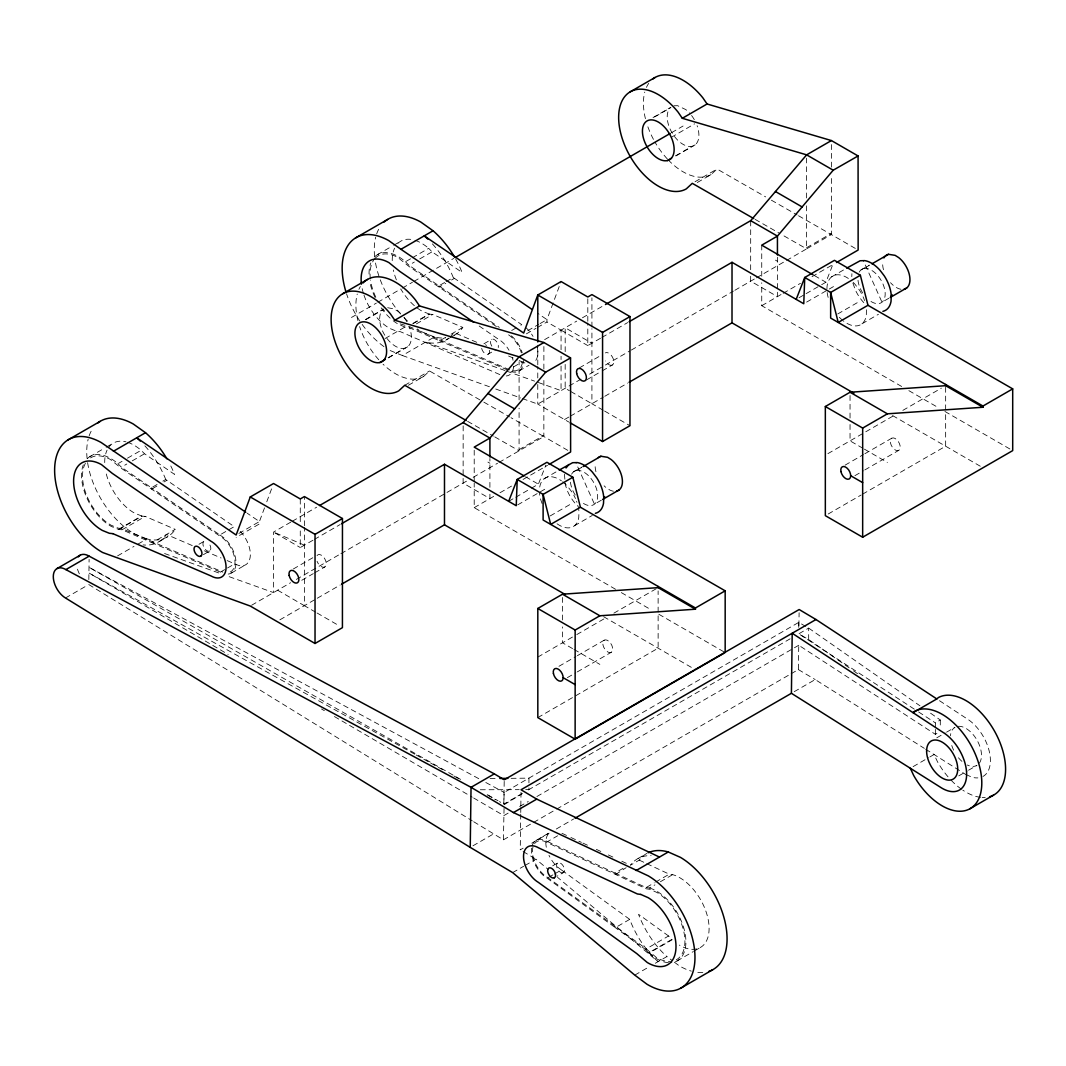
<?xml version="1.0" encoding="UTF-8"?>
<svg xmlns="http://www.w3.org/2000/svg" width="1066" height="1066" viewBox="0 0 1066 1066"><rect width="100%" height="100%" fill="white"/><g stroke="black" fill="none" stroke-linecap="round" stroke-linejoin="round"><path stroke-width="0.75" stroke-dasharray="5 3.75" d="M312.978 540.222L300.279 547.538L300.279 529.722M300.279 521.62L300.279 498.955M315.656 612.19L304.383 605.688L304.396 527.337M304.396 525.725L304.41 496.556M463.164 425.88L463.124 483.125L489.907 498.582L494.224 496.076M615.562 589.271L474.21 507.643L474.21 483.098M474.21 481.472L474.21 448.746M489.907 487.335L489.907 458.513M494.784 436.9L519.075 450.825L519.089 408.198M519.089 399.91L519.102 361.774M537.77 384.466L537.757 404.081L568.738 421.989M537.77 377.924L537.784 366.477M537.784 364.839L537.784 345.211M567.805 450.372L543.847 436.54L543.873 377.337M543.873 369.036L543.887 345.824M537.371 327.515L546.951 321.972L546.951 319.613L561.076 281.557M561.062 366.104L561.049 390.636L536.145 381.708M561.062 359.562L561.062 356.297M561.062 349.755L561.076 330.127L546.951 321.972M565.18 364.399L565.167 388.264L569.391 390.702M565.18 351.66L565.193 327.755L576.706 321.119M600.491 338.268L587.792 345.584L587.806 322.905M587.806 321.292L587.806 297.001M603.183 410.237L591.91 403.734L591.923 328.634M591.923 327.009L591.923 297.84M750.651 276.254L750.651 281.171L777.434 296.628L781.751 294.123M750.664 269.711L750.691 220.662M901.636 386.478L761.737 305.689L761.737 282.783M761.737 276.241L761.737 245.167M761.737 305.689L777.434 296.628L777.42 256.56M786.521 260.464L806.602 248.871L806.616 204.592M806.616 197.956L806.629 158.168M808.668 639.547L808.668 628.101L798.754 633.83L808.668 639.547L852.094 669.861M855.318 248.418L831.373 234.587L831.4 177.036M831.4 167.096L831.413 143.883M88.838 579.598L89.104 559.357M520.728 814.118L520.248 849.829L523.139 848.163M520.754 812.492L520.808 807.615M520.834 806.003L521.047 789.759M791.159 673.725L798.354 669.581L798.754 645.263L935.362 734.314L937.827 732.875M504.205 781.391L503.818 804.084L499.488 801.605M473.704 821.726L503.418 839.835L504.098 806.256M798.887 625.729L799.114 612.763M805.829 626.475L798.754 622.384L504.165 792.438L503.818 804.084L522.527 793.277M564.434 474.21L565.38 485.083L567.778 491.746A28.022 16.177 60 0 0 577.545 505.897M851.787 276.64L851.907 273.722M866.498 309.753L866.272 315.589A28.022 16.177 60 0 1 843.313 320.893M264.515 507.869L259.424 521.567L259.424 523.926L236.146 537.384M266.78 501.78L272.43 486.549M531.308 488.255L538.383 484.177L545.805 465.202M821.659 284.675L825.91 282.224L833.319 263.249M152.531 541.755L152.092 542.767L223.021 573.228M440.045 339.801L439.618 340.814L511.893 371.821A22.639 13.072 60 0 0 523.513 360.468M615.602 874.493L626.115 867.711M408.411 385.266L423.548 376.525L429.531 370.981L482.405 401.296M697.311 182.513L711.075 174.571L717.058 169.028L765.641 196.89M504.138 804.697L522.047 793.81M377.311 254.734L392.315 246.073M393.674 245.287L400.496 241.342M653.018 117.58L670.914 107.253A22.413 12.939 60 0 0 671.367 131.651A22.413 12.939 60 0 0 692.14 146.282A22.413 12.939 60 0 0 697.111 125.695M654.697 116.914L669.834 108.172M374.832 256.666A41.414 23.918 60 0 1 405.48 261.743L410.93 258.585M412.302 257.799L428.665 248.351L432.05 251.816L462.084 272.443A66.838 38.589 60 0 0 455.209 258.212M405.48 261.743L408.878 265.207L414.328 262.063M419.777 258.905L432.05 251.816M89.784 456.688L104.788 448.026M106.147 447.24L112.969 443.296M351.474 317.468L376.391 303.077M377.83 302.251L400.896 288.939M402.335 288.1L412.422 282.277M413.861 281.437L453.783 258.398M671.567 132.664L683.053 126.028M671.274 137.327L694.659 123.829M365.491 319.534L383.387 309.207A22.413 12.939 60 0 0 383.84 333.605A22.413 12.939 60 0 0 404.614 348.236A22.413 12.939 60 0 0 409.584 327.648M365.798 319.653L383.68 309.327M87.305 458.62A41.414 23.918 60 0 1 117.953 463.697L122.044 461.325M127.494 458.18L141.138 450.305L144.536 453.77L174.558 474.397A66.838 38.589 60 0 0 169.974 464.35M117.953 463.697L121.351 467.161L126.801 464.016M132.251 460.858L144.536 453.77M444.642 282.503L438.899 285.821L408.878 265.207M446.081 281.677L453.263 277.533L521.754 324.677L518.875 326.343M439.365 287.327L438.899 285.821L440.045 286.647L445.788 283.329M451.531 280.012L454.409 278.359M675.631 155.809L692.14 146.282M675.924 155.929L695.192 144.816M385.119 338.495L405.76 326.569M412.782 323.464L429.145 314.017M413.168 323.624L429.531 314.177L432.756 314.43L462.804 327.422A66.838 38.589 60 0 1 452.903 335.95M416.393 323.877L432.756 314.43M157.115 484.457L151.372 487.775L121.351 467.161M162.871 481.139L165.736 479.487L234.227 526.631L219.863 534.932L151.372 487.775L151.838 489.281M152.518 488.601L158.261 485.283M164.004 481.965L166.882 480.3M388.104 357.763L404.614 348.236M388.397 357.883L407.665 346.77M695.045 181.74L717.058 169.028M390.143 350.541L402.348 355.511L434.448 336.976A66.838 38.589 60 0 0 445.775 337.869M445.361 337.496L439.618 340.814L409.571 327.822L406.346 327.568L398.777 324.477A41.414 23.918 60 0 1 392.421 320.12M451.118 334.178L462.804 327.422M446.627 339.694L449.146 338.242M450.412 337.509L455.449 334.604M118.433 529.362L141.618 515.971M118.819 529.522L142.005 516.131L145.229 516.384L175.277 529.376L152.092 542.767L122.044 529.775L118.819 529.522L111.264 526.431A41.414 23.918 60 0 1 83.308 464.856M122.044 529.775L145.229 516.384M404.76 385.279L429.531 370.981M483.937 343.785L491.586 339.361M117.566 555.892L133.996 546.392M138.1 544.02L146.921 538.93A66.838 38.589 60 0 0 175.277 529.376M511.693 330.487L517.436 327.169M159.101 541.648L167.922 536.558M527.777 330.687L538.73 324.357M540.102 323.571L546.951 319.613L537.411 313.098M65.492 597.986L87.399 585.327M481.699 348.395A5.61 3.238 60 0 0 482.751 351.034L483.591 352.233A5.61 3.238 60 0 0 487.548 354.445L495.996 349.755M526.404 333.845L535.998 328.301M544.633 339.628L565.193 327.755L591.923 343.212M582.449 317.788L604.022 305.342M198.969 544.26L204.059 541.315M513.612 366.877L522.233 361.894L524.912 362.986M518.995 371.021L529.056 365.212M238.877 533.426L259.424 521.567L247.152 513.186M203.379 554.653L209.749 550.975A5.61 3.238 60 0 0 207.87 542.274M601.93 337.442L627.661 322.585M290.791 522.127L273.549 532.081L273.522 592.589L226.831 575.84M292.217 521.301L316.642 507.203M220.342 572.149L226.099 568.831M227.524 567.991L234.72 563.847L238.731 565.486A22.639 13.072 60 0 0 250.337 555.333A22.639 13.072 60 0 0 240.25 531.401M579.398 367.877L601.037 355.378M231.482 572.975L245.846 564.674M806.602 247.698L831.373 233.414M580.983 379.136L537.757 404.081L522.193 398.497M589.605 374.153L603.982 365.851M605.421 365.012L629.873 350.901M631.312 350.074L733.395 291.125M734.834 290.298L754.955 278.679M756.394 277.853L785.082 261.29M586.407 380.002L600.824 371.674M602.263 370.848L612.364 365.012A7.009 4.051 60 0 0 612.364 356.923A7.009 4.051 60 0 0 605.355 352.886M314.403 539.396L340.134 524.539M293.31 568.991L313.511 557.331M783.19 293.297L800.486 283.316M812.025 276.654L833.639 264.181M564.5 419.551L568.831 417.059M570.27 416.22L603.343 397.125M604.782 396.299L627.647 383.094M519.075 449.652L543.847 435.368M251.603 605.248L290.578 582.742M296.335 579.424L339.468 554.52M340.907 553.694L467.428 480.633M473.171 477.328L497.555 463.244M498.995 462.417L543.847 436.54L510.987 417.699M301.758 580.29L313.297 573.628M314.736 572.802L324.837 566.965M831.587 276.867L845.351 268.925M799.02 297.747L804.683 294.483M806.096 293.656L820.247 285.488M861.075 269.871L869.336 265.101M859.156 272.23A19.308 11.153 60 0 1 863.7 268.605L869.203 265.434M806.602 302.118L827.829 289.872M829.241 289.046L833.492 286.594M279.865 619.839L315.816 599.079M317.255 598.253L340.121 585.047M474.21 507.643L489.907 498.582L489.907 493.758M499.994 492.759L511.52 486.096M523.06 479.447L547.551 465.309M544.06 478.821L556.452 471.678M508.669 501.34L514.318 498.062M515.744 497.249L529.895 489.081M837.716 313.977L860.369 300.905M573.548 471.825L581.809 467.055M571.629 474.183A19.308 11.153 60 0 1 576.173 470.559L581.69 467.388M517.663 504.898L545.965 488.548M888.871 298.24L881.995 302.211L863.327 260.664M861.941 323.824L878.451 314.283M550.189 515.931L572.842 502.859M601.344 500.194L594.468 504.165L575.813 462.617M574.414 525.778L592.31 515.438M892.855 416.153L825.337 455.129M902.835 410.383L941.371 388.157M845.072 465.162L863.473 454.542M864.886 453.73L891.776 438.206M537.81 657.082L575.36 635.389M576.786 634.576L606.754 617.281M613.883 613.163L656.696 588.459M854.905 475.676L863.393 470.772M864.806 469.946L898.785 450.345A7.009 4.051 60 0 0 896.559 439.485A7.009 4.051 60 0 0 890.496 442.99A7.009 4.051 60 0 0 898.785 450.345M558.957 666.303L575.946 656.496M577.359 655.683L604.249 640.16M828.202 514.012L861.155 494.997M862.581 494.171L945.649 446.214L945.649 411.862M567.379 677.63L575.867 672.726M577.279 671.9L611.258 652.299A7.009 4.051 60 0 0 609.032 641.439A7.009 4.051 60 0 0 602.97 644.943A7.009 4.051 60 0 0 611.258 652.299M537.824 717.618L658.135 648.168L658.122 590.91M528.283 789.959L790.119 638.814M508.136 813.131L503.818 815.623L473.677 797.994M519.648 806.482L528.283 801.499M536.904 796.515L792.997 648.594M794.437 647.755L801.579 643.637M472.971 845.791L493.518 833.932M503.418 839.835L532.2 823.218M533.64 822.392L555.213 809.933M556.652 809.107L789.719 674.565M536.305 840.274L549.23 832.812M531.787 843.166L549.097 833.172M556.305 829.015L573.615 819.021M794.21 691.687L815.197 679.575L924.302 748.345M532.054 846.031A22.639 13.072 60 0 1 543.54 839.795L547.578 841.594L557.638 835.784M512.653 872.614L523.619 866.298M524.978 865.499L535.945 859.183L548.657 869.856M552.681 865.832L557.771 862.887A5.61 3.238 60 0 1 563.381 866.218A5.61 3.238 60 0 1 563.288 872.641L556.918 876.319M548.524 877.411L552.841 874.92M554.267 874.093L561.449 869.949L629.713 919.372A66.838 38.589 60 0 0 658.068 961.679L557.571 877.331M638.094 858.476L645.65 854.106M547.578 841.594L614.922 873.027L624.982 867.218M646.902 853.386A66.838 38.589 60 0 0 639.24 860.129L630.432 865.219A66.838 38.589 60 0 1 651.126 855.665M614.922 873.027L646.089 887.565L654.271 882.848M655.63 882.062L669.275 874.187L672.673 874.64A41.414 23.918 60 0 1 708.903 924.449A41.414 23.918 60 0 1 679.362 945.102M935.362 727.772L935.362 722.868L940.305 720.003L928.1 711.475M646.089 887.565L649.487 888.018L654.937 884.873M660.4 881.729L672.673 874.64M936.774 737.819L945.169 732.968M946.568 732.169L954.963 727.318A21.986 12.685 60 0 0 950.459 735.86M629.713 919.372L615.335 927.66L543.074 875.239A22.639 13.072 60 0 1 531.734 847.417M913.109 766.627L928.486 757.753M929.885 756.94L934.082 754.515L937.494 761.777A56.045 32.353 60 0 0 949.686 778.7M614.909 926.167L615.335 927.66L645.396 949.38L668.582 935.988L672.18 939.746L648.994 953.137M645.396 949.38L648.621 952.844L671.793 939.452M958.76 775.888L967.142 771.038M968.541 770.238L976.936 765.388A21.986 12.685 60 0 1 967.302 765.015M634.776 975.11L649.847 966.422M655.323 963.251L666.876 956.588L672.033 960.439M677.017 960.986L693.38 951.538M694.739 950.752L700.202 947.607M209.749 550.975L208.936 551.255A5.61 3.238 60 0 1 204.978 549.03L204.152 547.844A5.61 3.238 60 0 1 203.22 542.341A5.61 3.238 60 0 1 206.844 541.541M563.288 872.641L562.462 872.881A5.61 3.238 60 0 1 558.491 870.522L557.691 869.31A5.61 3.238 60 0 1 557.771 862.887M673.965 105.787L677.63 105.694L685.811 109.598A22.413 12.939 60 0 1 689.755 113.316M863.7 268.605L866.871 268.539A19.308 11.153 60 0 1 885.14 292.524A19.308 11.153 60 0 1 869.163 300.199M387.664 307.714L394.154 308.953L398.284 311.552A22.413 12.939 60 0 1 402.228 315.269M576.173 470.559L579.344 470.492A19.308 11.153 60 0 1 597.613 494.477A19.308 11.153 60 0 1 581.636 502.153M490.094 778.553L498.182 778.46M511.134 778.327L528.936 778.14L528.936 783.883M480.313 789.759L519.209 789.653M525.698 789.639L528.936 789.626L528.936 785.322M505.017 370.542L425.627 342.066A66.838 38.589 60 0 0 448.986 338.029M506.577 371.101L534.586 381.148M402.348 355.511L489.507 386.771M495.73 389.01L520.634 397.938M164.564 553.52L220.609 573.615M429.531 314.177L421.963 311.099A41.414 23.918 60 0 1 416.873 307.728M434.448 336.976L422.243 332.006A66.838 38.589 60 0 1 417.299 328.941M400.176 323.891L409.304 326.542L507.736 368.983A21.227 12.259 60 0 0 522.473 361.401M142.005 516.131L134.436 513.052A41.414 23.918 60 0 1 105.827 471.971M146.921 538.93L134.716 533.959A66.838 38.589 60 0 1 87.239 459.939M304.396 545.166L273.549 532.081L300.279 547.538M476.742 342.306L453.983 332.512A66.838 38.589 60 0 1 450.092 337.083M508.589 356.017L517.69 359.935M519.209 360.588L522.233 361.894M192.24 545.565L166.456 534.466A66.838 38.589 60 0 1 143.111 544.913M204.379 550.789L221.062 557.971M227.125 560.583L234.72 563.847M965.943 774.529L971.912 777.181A34.578 19.961 60 0 0 977.842 777.887M561.942 833.292L569.431 836.783M570.923 837.49L581.396 842.38M582.902 843.073L588.885 845.871M596.36 849.362L600.851 851.454M608.34 854.945L615.815 858.436M621.811 861.235L626.302 863.327M639.24 860.129L645.25 862.94M646.756 863.647L669.275 874.187M478.767 778.673L88.998 567.312L463.35 780.978M485.816 782.497L504.165 792.438M414.701 754.182L88.931 572.988L228.177 654.431M416.166 754.995L429.252 762.27M430.704 763.083L443.789 770.358M453.969 776.021L458.34 778.447M487.922 795.009L498.035 800.779M771.358 200.168L797.075 214.919M798.514 215.745L831.373 234.587L806.602 248.871L780.885 234.134M755.154 219.383L779.446 233.307M483.831 402.122L509.561 416.873M467.641 421.337L493.358 436.087M814.504 275.628L825.91 282.224M775.448 260.131L777.42 261.277M908.858 390.649L939.146 408.131M944.916 411.463L1012.7 450.612M892.602 415.58L982.972 467.774M862.967 448.32L850.042 440.858L850.042 421.683M864.406 449.146L887.378 462.417M604.595 411.05L629.953 425.707M525.551 476.769L538.383 484.177M487.922 462.084L489.894 463.23M621.331 592.603L651.619 610.085M658.828 614.256L723.734 651.739M603.636 616.708L695.445 669.728M572.575 648.608L562.528 642.798L562.528 626.915M574.014 649.434L599.852 664.371M317.068 613.003L339.614 626.035M561.076 330.127L587.792 345.584M570.79 391.515L591.91 403.734M277.64 590.218L304.383 605.688M321.492 708.997L324.37 710.676M334.418 716.552L472.238 797.155M487.175 794.743L495.663 799.727M798.354 669.581L815.197 679.575M523.1 851.521L535.945 859.183M88.771 584.541L472.291 820.86M925.688 749.225L965.569 774.369M800.153 634.736L917.24 711.062M918.625 711.968L935.362 722.868M939.492 700.708L966.329 718.351A34.578 19.961 60 0 1 988.675 749.078A34.578 19.961 60 0 1 982.972 776.448M440.045 286.647L499.301 327.409M496.41 326.582L408.638 266.194L397.898 257.506A40.002 23.092 60 0 0 374.579 258.971M479.18 326.009L498.355 339.201A21.227 12.259 60 0 1 509.042 350.261M808.668 628.101L919.958 705.799M853.453 670.807L858.876 674.605M219.863 534.932L223.887 537.797A22.639 13.072 60 0 1 235.826 559.917A22.639 13.072 60 0 1 228.204 574.081M668.582 935.988L638.521 914.282A66.838 38.589 60 0 0 666.876 956.588M561.449 869.949L557.438 866.938A22.639 13.072 60 0 1 548.977 855.305M674.392 962.198L679.082 965.703A66.838 38.589 60 0 0 691.341 971.139M648.621 952.844L656.176 958.494A41.414 23.918 60 0 0 669.528 962.745M491.852 346.144L491.666 345.89A5.61 3.238 60 0 1 493.345 339.161A5.61 3.238 60 0 1 498.275 347.529M852.907 283.13L855.292 289.792A28.022 16.177 60 0 0 865.072 303.943M542.128 503.605L540.622 499.368A28.022 16.177 60 0 1 539.503 492.892M798.754 622.384L798.754 628.114M945.649 387.318L945.649 410.223M940.305 720.003L940.305 728.185M935.362 729.41L935.362 734.314M850.042 395.526L850.042 420.057M562.515 597.48L562.528 620.372M691.567 115.514A22.413 12.939 60 0 1 694.739 120.418M485.456 344.731A5.61 3.238 60 0 1 486.482 345.464M489.321 350.288A5.61 3.238 60 0 1 488.361 354.179M711.075 174.571A56.045 32.353 60 0 1 668.422 160.113M667.356 158.981A56.045 32.353 60 0 1 655.03 142.204M653.458 139.38A56.045 32.353 60 0 1 647.142 124.642M645.423 118.686A56.045 32.353 60 0 1 644.77 92.089M646.436 87.372A56.045 32.353 60 0 1 648.728 83.335M862.754 293.057A19.308 11.153 60 0 1 857.93 279.559M511.413 335.843A22.639 13.072 60 0 1 522.207 352.659M525.778 327.542A22.639 13.072 60 0 1 533.027 336.39M537.277 347.05A22.639 13.072 60 0 1 533.373 362.72M414.368 305.689A41.414 23.918 60 0 1 401.136 289.526M396.379 279.865A41.414 23.918 60 0 1 393.354 270.018M392.235 260.637A41.414 23.918 60 0 1 394.593 248.191M398.018 243.275A41.414 23.918 60 0 1 413.501 239.877M414.98 240.29A41.414 23.918 60 0 1 428.665 248.351M390.143 318.148A41.414 23.918 60 0 1 380.429 306.821M375.032 297.454A41.414 23.918 60 0 1 370.168 283.396M369.049 274.015A41.414 23.918 60 0 1 370.835 262.902M432.41 243.887A66.838 38.589 60 0 1 453.263 277.533M612.364 365.012A7.009 4.051 60 0 1 605.355 360.974M363.972 295.122A40.002 23.092 60 0 0 389.85 328.475L396.898 331.339L400.39 331.699L498.821 374.126A21.227 12.259 60 0 0 502.699 375.712M363.453 293.523A40.002 23.092 60 0 1 361.64 285.688M512.373 357.736A21.227 12.259 60 0 1 513.026 360.255M513.559 366.544A21.227 12.259 60 0 1 506.297 375.992M900.97 289.259A19.308 11.153 60 0 1 897.492 288.14L893.934 285.901A19.308 11.153 60 0 1 890.536 282.703M883.474 269.725A19.308 11.153 60 0 1 882.861 261.237M407.612 321.159A66.838 38.589 60 0 1 401.815 315.256M400.696 313.99A66.838 38.589 60 0 1 374.766 257.985M374.592 256.466A66.838 38.589 60 0 1 375.685 237.252M376.671 233.907A66.838 38.589 60 0 1 380.229 226.632M383.96 346.623A66.838 38.589 60 0 1 360.774 322.425M359.882 321.106A66.838 38.589 60 0 1 346.543 293.763M842.313 320.066A28.022 16.177 60 0 1 839.328 317.268M828.135 297.414A28.022 16.177 60 0 1 848.922 278.852M853.226 282.437A28.022 16.177 60 0 1 855.145 284.449L859.502 290.179A28.022 16.177 60 0 1 864.579 300.612M508.589 334.844A21.227 12.259 60 0 1 521.94 355.111M384.573 310.992A40.002 23.092 60 0 1 382.761 308.687M375.832 297.214A40.002 23.092 60 0 1 370.555 280.545M370.355 279.012A40.002 23.092 60 0 1 373.62 260.251M613.443 491.213A19.308 11.153 60 0 1 609.965 490.094L606.407 487.855A19.308 11.153 60 0 1 604.102 485.816M595.947 471.678A19.308 11.153 60 0 1 595.334 463.19M575.227 495.01A19.308 11.153 60 0 1 570.403 481.512M87.079 458.42A66.838 38.589 60 0 1 88.158 439.205M89.144 435.861A66.838 38.589 60 0 1 92.715 428.585M144.883 445.841A66.838 38.589 60 0 1 165.736 479.487M85.413 463.31A40.002 23.092 60 0 0 111.237 525.271L118.286 528.15L121.777 528.496L220.209 570.936A21.227 12.259 60 0 0 222.821 572.122M90.503 457.9A40.002 23.092 60 0 1 110.384 459.459L121.111 468.147L219.756 536.011A21.227 12.259 60 0 1 234.427 557.065A21.227 12.259 60 0 1 227.684 572.788M317.042 555.559A7.009 4.051 60 0 1 324.517 558.357A7.009 4.051 60 0 1 324.517 567.125A7.009 4.051 60 0 1 317.042 561.289M104.708 462.591A41.414 23.918 60 0 1 107.066 450.145M108.412 447.747A41.414 23.918 60 0 1 125.988 441.83M127.454 442.243A41.414 23.918 60 0 1 141.138 450.305M423.548 376.525A56.045 32.353 60 0 1 383.067 364.239M378.776 359.775A56.045 32.353 60 0 1 359.615 326.596M357.91 320.639A56.045 32.353 60 0 1 357.243 294.043M358.909 289.326A56.045 32.353 60 0 1 360.375 286.554M404.054 317.468A22.413 12.939 60 0 1 407.892 323.678M557.065 523.792A28.022 16.177 60 0 0 578.758 517.543L578.985 511.707A28.022 16.177 60 0 0 576.573 501.207M539.729 487.055A28.022 16.177 60 0 1 561.409 480.806M562.688 481.752A28.022 16.177 60 0 1 567.618 486.402L571.976 492.132A28.022 16.177 60 0 1 575.467 498.555M79.364 573.828A17.509 10.114 60 0 1 76.952 566.899M961.932 761.364A21.986 12.685 60 0 1 956.482 755.128M953.617 750.158A21.986 12.685 60 0 1 950.939 742.336M958.174 726.319A21.986 12.685 60 0 1 976.936 740.004A21.986 12.685 60 0 1 979.414 763.096M985.237 797.475A56.045 32.353 60 0 1 982.146 797.475M980.547 797.328A56.045 32.353 60 0 1 962.758 790.119M961.465 789.226A56.045 32.353 60 0 1 950.752 779.846M649.487 888.018A41.414 23.918 60 0 1 683.852 928.193A41.414 23.918 60 0 1 670.874 962.705M702.814 972.512A66.838 38.589 60 0 1 696.391 972.232M546.298 847.243A22.639 13.072 60 0 1 549.71 832.599M533.013 846.91A21.227 12.259 60 0 0 547.218 877.185L645.663 948.407L656.19 957.348A40.002 23.092 60 0 0 670.394 961.425M534.572 843.646A21.227 12.259 60 0 1 547.684 842.78L646.316 888.831L649.727 889.284L657.056 892.535A40.002 23.092 60 0 1 682.92 928.086A40.002 23.092 60 0 1 676.324 959.76"/><path stroke-width="1.5" d="M315.03 643.478L315.043 534.346L342.452 518.529L304.41 496.556L300.279 498.955L273.549 483.511L250.27 496.956L236.146 535.012L101.177 442.523A66.838 38.589 60 0 0 54.633 471.065A66.838 38.589 60 0 0 102.616 552.494L250.23 606.034L315.03 643.478L342.426 627.661L342.452 518.529M341.56 584.221L444.482 524.805L444.495 464.27L516.237 505.71L517.21 479.434L546.938 462.284L572.842 477.235L580.424 507.243L725.173 590.831L725.173 652.565M489.907 456.941L489.907 438.059L545.685 372.154L570.55 357.91L570.616 451.997L549.003 464.47M537.784 341.959L537.797 295.002L561.076 281.557L587.806 297.001L591.923 294.602L629.979 316.575L629.953 425.707L602.557 441.524L570.137 422.802M695.458 609.206L658.122 587.646L562.515 594.202L537.81 608.473L537.824 717.618L575.134 739.164L575.16 630.033L599.852 615.775L695.458 609.206L695.458 607.993L725.173 590.831M602.557 441.524L602.57 332.392L629.979 316.575M658.122 587.646L658.122 586.433M629.073 382.268L732.009 322.851L732.022 262.316L803.764 303.757L804.737 277.48L834.465 260.331L860.369 275.281L867.951 305.289L1012.7 388.877L1012.7 450.612L862.66 537.224L825.337 515.664L825.337 406.519L850.042 392.248L945.649 385.692L982.972 407.252L982.972 406.039L1012.7 388.877M777.434 254.987L777.434 236.106L833.212 170.2L858.077 155.956L858.143 250.044L836.517 262.516M862.66 537.224L862.674 428.079L887.378 413.821L982.972 407.252M945.649 385.692L945.649 384.48M470.239 847.377L65.492 597.986A17.509 10.114 60 0 1 53.3 576.426A17.509 10.114 60 0 1 65.879 569.604L471.039 787.321L513.452 812.572L648.434 875.946A66.838 38.589 60 0 1 694.965 958.201A66.838 38.589 60 0 1 646.982 984.238L634.776 975.11L512.653 872.614L470.239 847.377L471.039 787.321L494.318 773.876L504.231 779.779L799.167 609.525L815.983 619.519L936.801 698.936L938.36 697.577A56.045 32.353 60 0 1 996.15 734.154A56.045 32.353 60 0 1 989.581 796.728M791.412 693.3L792.198 633.244L942.544 732.076A34.578 19.961 60 0 1 966.622 774.636A34.578 19.961 60 0 1 941.798 788.094L791.412 693.3L575.067 818.182M559.197 470.079L572.642 462.697L577.239 462.577A28.022 16.177 60 0 1 592.39 472.105L596.747 477.821A28.022 16.177 60 0 1 603.742 497.409L603.516 503.245A28.022 16.177 60 0 1 595.374 513.306M846.724 268.126L860.169 260.744L864.753 260.624A28.022 16.177 60 0 1 879.916 270.151L884.274 275.867A28.022 16.177 60 0 1 891.269 295.455L891.043 301.292A28.022 16.177 60 0 1 882.901 311.352M508.669 501.34L517.21 479.434L543.114 494.397L550.696 524.392L580.424 507.243M796.182 299.386L804.737 277.48L830.641 292.444L838.222 322.438L867.951 305.289M566.046 467.961L568.831 464.523M319.52 505.55L463.164 422.616L519.102 356.804L543.887 342.519L570.55 357.91M605.461 304.516L750.691 220.662L806.629 154.85L831.413 140.565L858.077 155.956M355.498 237.971L387.598 219.449M630.259 91.796L655.03 77.485M67.971 439.925L100.071 421.403M346.037 292.164A66.838 38.589 60 0 1 388.69 240.57L400.949 249.297L433.049 230.762A66.838 38.589 60 0 1 454.422 256.853M342.732 293.75L367.504 279.439M753.729 218.557L692.287 183.325L686.304 188.869A56.045 32.353 60 0 1 632.804 160.686A56.045 32.353 60 0 1 625.822 95.34A56.045 32.353 60 0 1 678.096 112.143L682.307 118.286L707.078 103.988L831.413 140.565M113.422 451.251L145.522 432.716A66.838 38.589 60 0 1 166.896 458.806M455.195 257.572L670.128 133.49M667.369 160.58A22.413 12.939 60 0 0 664.984 127.614A22.413 12.939 60 0 0 642.492 132.81A22.413 12.939 60 0 0 667.369 160.58L671.5 158.194M466.202 420.51L404.76 385.279L398.777 390.822A56.045 32.353 60 0 1 345.277 362.64A56.045 32.353 60 0 1 338.295 297.294A56.045 32.353 60 0 1 390.569 314.097L394.78 320.24L419.551 305.942L543.887 342.519M379.842 362.533A22.413 12.939 60 0 0 377.457 329.567A22.413 12.939 60 0 0 354.965 334.764A22.413 12.939 60 0 0 379.842 362.533L385.346 359.349M57.058 568.551L80.336 555.106M65.879 569.604L89.158 556.159L494.318 773.876M629.087 321.759L732.022 262.316M341.56 523.712L444.495 464.27M871.961 263.835L888.471 254.308L895.12 255.347L898.678 257.586A19.308 11.153 60 0 1 909.631 276.027A19.308 11.153 60 0 1 904.128 289.179M860.369 275.281L830.641 292.444L830.641 318.068L982.972 406.039M583.062 466.588L600.944 456.261L607.593 457.301L611.151 459.539A19.308 11.153 60 0 1 622.104 477.981A19.308 11.153 60 0 1 616.601 491.133M572.842 477.235L543.114 494.397L543.114 520.021L695.458 607.993M891.269 295.455L892.269 294.882M890.243 297.454L906.766 287.913M603.742 497.409L604.742 496.836M602.716 499.408L619.239 489.867M575.134 739.164L694.019 670.554M695.445 669.728L723.761 653.378M815.983 619.519L521.047 789.759L536.744 799.127L659.454 857.064M513.452 812.572L536.744 799.127M636.175 870.509L668.275 851.974L680.534 857.41A66.838 38.589 60 0 1 724.653 920.211A66.838 38.589 60 0 1 708.717 971.419M936.801 698.936L913.029 712.674L914.588 711.302A56.045 32.353 60 0 1 970.62 744.654A56.045 32.353 60 0 1 969.754 808.867A56.045 32.353 60 0 1 913.709 775.515L910.311 768.253M969.754 808.867L993.539 795.143M680.614 988.262L712.714 969.727M499.807 778.447L507.896 778.367M682.307 118.286L806.629 154.85L833.212 170.2M394.78 320.24L519.102 356.804L545.685 372.154M775.448 191.52L802.125 206.937M750.691 220.662L777.434 236.106L761.737 245.167L813.078 274.815M732.009 322.851L853.893 393.234M850.042 392.248L887.378 413.821M825.337 406.519L862.674 428.079M602.57 332.392L537.797 295.002L523.673 333.058L400.949 249.297M850.695 475.729L862.674 482.645M487.935 393.474L514.598 408.891M463.164 422.616L489.907 438.059L474.21 447.12L524.126 475.942M444.482 524.805L564.927 594.348M562.515 594.202L599.852 615.775M537.81 608.473L575.16 630.033M250.27 496.956L315.043 534.346M563.168 677.683L575.147 684.599M531.947 309.38L424.228 235.852A66.838 38.589 60 0 1 427.786 239.104M245.793 512.253L136.714 437.806A66.838 38.589 60 0 1 140.259 441.058M473.704 322.238L399.723 271.35L388.983 262.649A40.002 23.092 60 0 0 361.427 284.156M433.049 230.762L420.804 222.048A66.838 38.589 60 0 0 384.12 222.061M145.522 432.716L133.277 424.001A66.838 38.589 60 0 0 97.712 423.055M707.078 103.988L702.867 97.845A56.045 32.353 60 0 0 652.698 79.084M419.551 305.942L415.34 299.799A56.045 32.353 60 0 0 363.053 282.996M883.927 257.932A19.308 11.153 60 0 1 888.471 254.308M598.319 457.527A19.308 11.153 60 0 1 600.944 456.261M78.338 556.878A17.509 10.114 60 0 1 89.158 556.159M648.195 852.747A66.838 38.589 60 0 1 668.275 851.974M200.834 556.132L200.022 556.399A5.61 3.238 60 0 1 196.064 554.187L195.225 552.987A5.61 3.238 60 0 1 195.145 546.472A5.61 3.238 60 0 1 200.754 549.603A5.61 3.238 60 0 1 200.834 556.132M554.373 877.798L553.547 878.024A5.61 3.238 60 0 1 549.576 875.666L548.763 874.453A5.61 3.238 60 0 1 548.857 868.03A5.61 3.238 60 0 1 554.453 871.375A5.61 3.238 60 0 1 554.373 877.798M112.863 533.653L109.372 533.293L102.323 530.415A40.002 23.092 60 0 1 73.607 481.685A40.002 23.092 60 0 1 101.457 464.603L112.197 473.304L210.841 541.155A21.227 12.259 60 0 1 226.072 567.019A21.227 12.259 60 0 1 211.295 576.08L112.863 533.653M640.799 894.427L637.401 893.974L538.77 847.936A21.227 12.259 60 0 0 523.526 856.198A21.227 12.259 60 0 0 538.303 882.328L636.735 953.564L647.275 962.505A40.002 23.092 60 0 0 675.991 946.914A40.002 23.092 60 0 0 648.141 897.679L640.799 894.427M840.954 471.585A7.009 4.051 60 0 0 849.242 478.94A7.009 4.051 60 0 0 847.017 468.081A7.009 4.051 60 0 0 840.954 471.585M576.666 373.486A7.009 4.051 60 0 0 584.954 380.842A7.009 4.051 60 0 0 582.742 369.982A7.009 4.051 60 0 0 576.666 373.486M289.153 575.44A7.009 4.051 60 0 0 297.441 582.796A7.009 4.051 60 0 0 295.215 571.936A7.009 4.051 60 0 0 289.153 575.44M553.427 673.539A7.009 4.051 60 0 0 561.715 680.894A7.009 4.051 60 0 0 559.49 670.034A7.009 4.051 60 0 0 553.427 673.539M926.62 751.104A21.986 12.685 60 0 0 949.939 780.112A21.986 12.685 60 0 0 949.939 749.025A21.986 12.685 60 0 0 926.62 751.104"/></g></svg>
